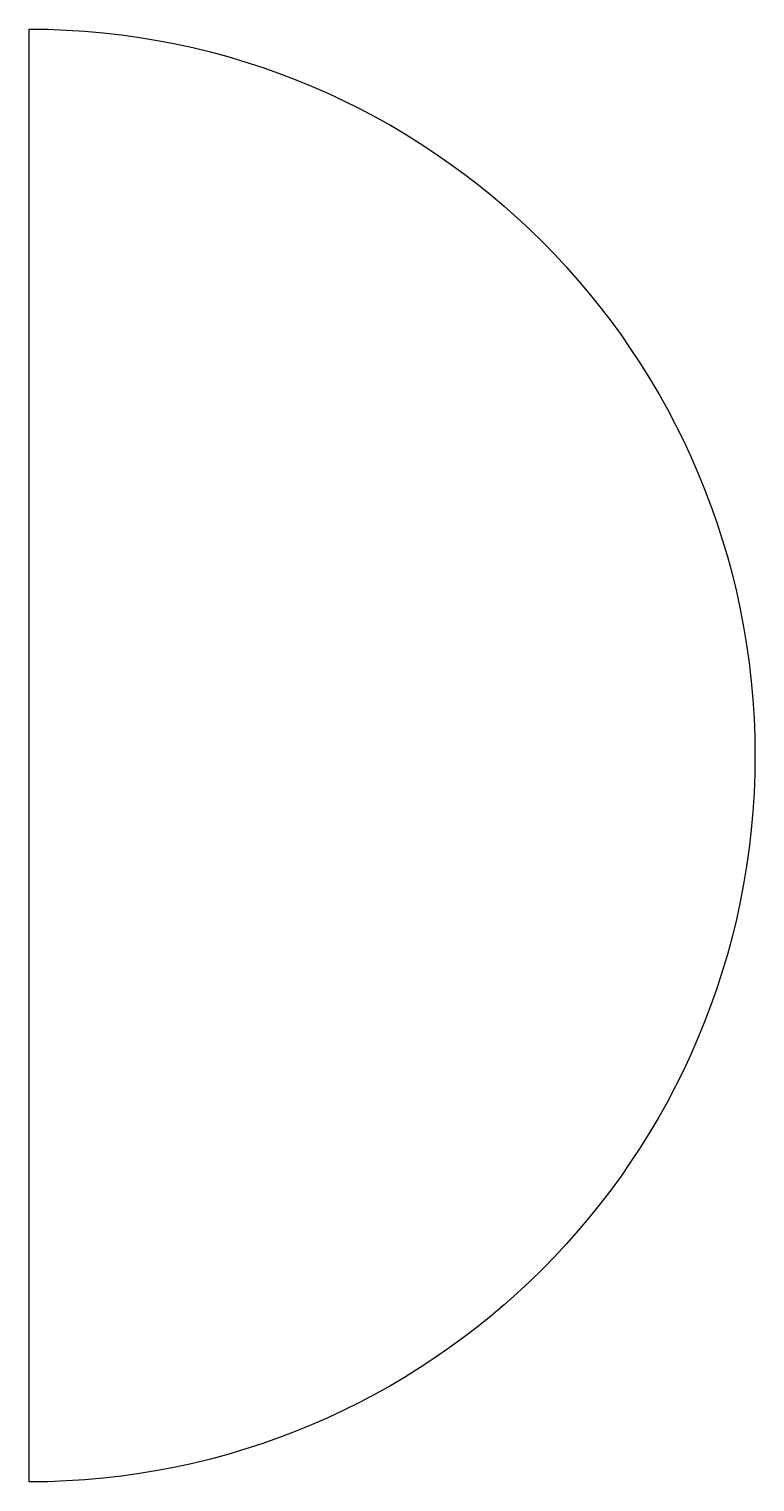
# Model space of a CAD drawing. Header units: metres. Extents: x -5 to 5, y -10 to 10.
import ezdxf

# ---------------------------------------------------------------- set-up
doc = ezdxf.new("R2010")
doc.units = ezdxf.units.M

msp = doc.modelspace()

# ---------------------------------------------------------------- linework, layer by layer
msp.add_line((-5, -10), (-5, 10))
at = {"extrusion": (0, 0, -1)}
msp.add_arc((5, 0), 10, 90, 270, dxfattribs=at)

doc.saveas('drawing.dxf')
